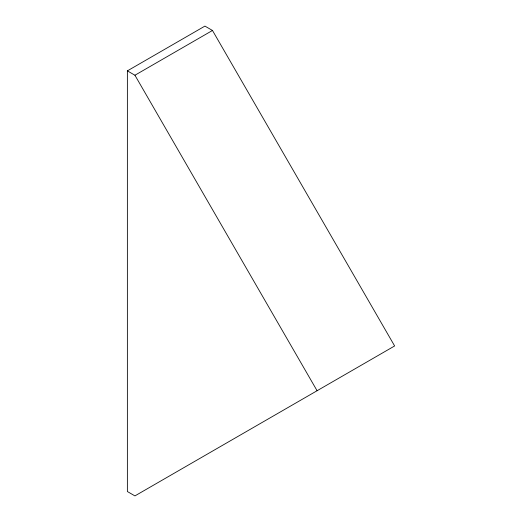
<?xml version="1.0" encoding="UTF-8"?>
<svg xmlns="http://www.w3.org/2000/svg" width="522" height="522" viewBox="0 0 522 522"><rect width="100%" height="100%" fill="white"/><g stroke="black" fill="none" stroke-linecap="round" stroke-linejoin="round"><path stroke-width="0.78" d="M127.375 70.868L204.918 26.1L212.474 30.465L394.625 345.962L134.93 495.9L127.375 491.535L127.375 70.868L134.93 75.233L317.082 390.73M134.93 75.233L212.474 30.465"/></g></svg>
